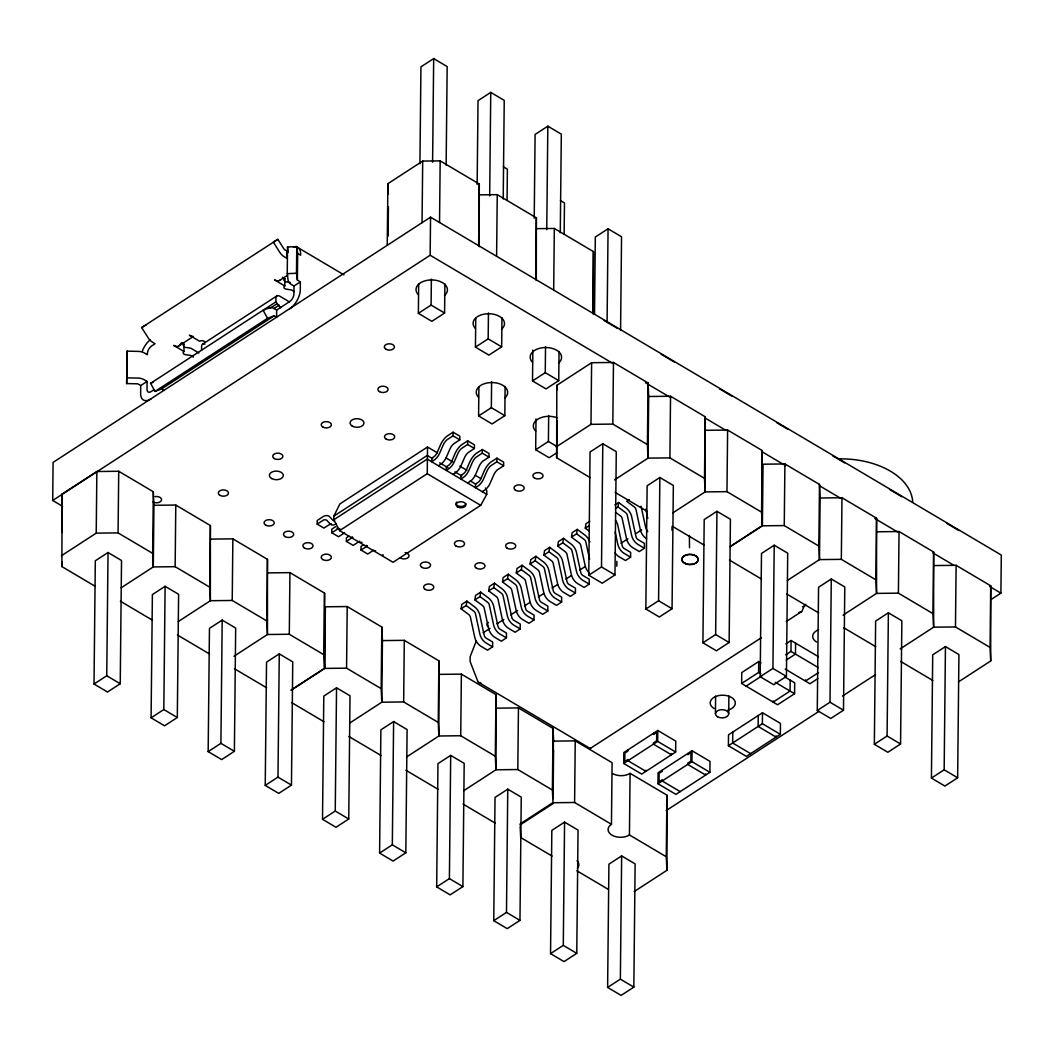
<?xml version="1.0" encoding="UTF-8"?>
<svg xmlns="http://www.w3.org/2000/svg" width="1054" height="1054" viewBox="0 0 1054 1054"><rect width="100%" height="100%" fill="white"/><g stroke="black" fill="none" stroke-linecap="round" stroke-linejoin="round"><path stroke-width="1.5" d="M62.608 506.328L52.7 500.466L53.095 462.377L430.546 217.177L1001.3 555.063L1000.905 593.152L991.261 599.41M95.413 586.432L61.896 566.591L62.054 494.128L96.863 471.52L118.72 471.27L153.317 491.757L153.937 505.301L153.291 566.92L121.157 587.803M61.896 566.591L61.949 561.729M62.265 532.533L62.054 494.128M94.017 684.033L95.308 560.794L108.035 552.52L121.526 560.504L120.235 683.743L107.495 692.017L94.017 684.033L106.744 675.759L108.035 552.52M61.409 555.748L96.217 533.14L96.863 471.52M178.231 621.596L210.365 600.714L209.746 587.17L175.148 566.683L153.291 566.92L152.672 553.376L118.074 532.889L118.72 471.27M151.13 398.82A15.454 8.274 -59.4 0 1 140.643 393.59L140.722 385.58L137.745 383.814L126.651 383.59L127.152 351.153L138.245 351.39A9.275 5.744 0.6 0 1 144.385 352.998L147.376 354.763L147.389 353.551A6.179 3.307 -59.4 0 1 151.684 345.936L155.083 343.736L152.593 342.26A9.275 5.323 57 0 1 148.1 337.728L141.684 327.57L277.861 239.337L284.29 249.482L286.767 250.957L286.701 258.23L284.211 256.754A9.275 5.323 57 0 1 279.718 252.222L273.302 242.077L277.861 239.337M126.651 383.59L127.152 351.153M126.875 377.846L137.969 378.07A9.275 5.744 0.6 0 1 144.108 379.677L147.086 381.443L147.007 389.453A6.179 3.307 -59.4 0 0 151.209 391.548L153.792 389.861M151.091 717.814L152.382 594.588L165.109 586.314L178.6 594.298L177.309 717.524L164.569 725.798L151.091 717.814L163.818 709.54L165.109 586.314M152.672 553.376L153.317 491.757M175.148 566.683L175.794 505.064L153.937 505.301M183.963 351.483L184.042 344.197L181.578 342.734L179.588 345.225A9.275 5.323 57 0 1 173.712 345.409L183.963 351.483A3.096 1.91 0.6 0 0 185.491 354.671L190.708 355.462L193.396 357.069M201.564 350.191L201.604 346.318A5.257 3.017 57 0 1 204.871 344.144M209.746 587.17L210.392 525.551L175.794 505.064M208.165 751.607L209.456 628.368L222.196 620.095L235.674 628.079L234.383 751.318L221.643 759.591L208.165 751.607L220.905 743.333L222.196 620.095M210.392 525.551L210.365 600.714L232.223 600.464L266.82 620.951L267.452 634.508L233.975 656.247M232.223 600.464L232.868 538.857L211.011 539.095M265.239 785.401L266.53 662.162L279.27 653.888L292.748 661.872L291.457 785.111L278.717 793.385L265.239 785.401L277.979 777.127L279.27 653.888M266.82 620.951L267.466 559.345L232.868 538.857M267.466 559.345L267.452 634.508L289.297 634.258L323.907 654.745L324.527 668.289L291.049 690.041M280.693 307.794L275.858 301.918L275.898 298.045A5.257 3.017 57 0 1 279.771 296.187L289.468 301.931M294 286.016L291.009 284.251A9.275 5.744 0.6 0 1 288.137 280.522L287.241 273.658L287.518 246.979L296.767 246.57L296.49 273.263L297.386 280.114L300.364 281.879L294 286.016L293.908 294.026A6.179 3.307 -59.4 0 1 289.613 301.628L276.662 310.047L276.583 317.32L274.106 315.857L267.545 318.321L155.043 391.403L150.59 383.327L275.858 301.918M294.237 291.563L291.536 289.955L286.332 289.165A3.096 1.91 0.6 0 1 284.791 285.963L284.87 278.691L282.406 277.228M289.297 634.258L289.942 572.638L268.098 572.889M297.386 280.114L297.663 253.434L296.767 246.57M300.364 281.879L300.285 289.89A15.454 8.274 -59.4 0 1 289.534 308.914M331.351 523.772A8.761 4.69 -59.4 0 0 330.192 524.075L323.921 528.094L317.175 524.101L317.214 520.465L323.578 516.328A13.399 7.167 -59.4 0 1 329.744 516.855L332.919 520.307A5.771 3.083 -59.4 0 0 334.619 520.834M323.907 654.745L324.553 593.125L289.942 572.638M322.511 819.314L323.802 696.075L336.542 687.801L350.02 695.785L348.742 819.011L336.002 827.285L322.511 819.314L335.251 811.027L336.542 687.801M324.527 668.289L324.553 593.125M291.247 690.159L324.724 668.407L325.37 606.801L347.214 606.551L381.825 627.038L382.444 640.582L381.798 702.201L349.664 723.084M344.579 532.81L338.518 536.736L331.786 532.757L331.826 529.108L335.646 526.631M485.486 488.042L486.777 490.716L486.737 494.352L480.703 505.34L393.05 562.283L339.586 530.636L333.789 519.78L333.828 516.144L339.862 503.944L427.529 447.001L437.37 452.838M359.796 541.229A8.761 4.69 -59.4 0 0 359.401 541.361L353.13 545.392L346.384 541.4L346.423 537.764L348.979 536.104M406.739 756.864L438.872 735.995L438.253 722.438L403.656 701.951L381.798 702.201L381.179 688.657L346.568 668.17L347.214 606.551M373.801 550.096L367.741 554.035L360.995 550.043L361.035 546.407L363.577 544.747M379.598 853.094L380.876 729.855L393.616 721.582L407.107 729.566L405.816 852.805L393.076 861.078L379.598 853.094L392.325 844.821L393.616 721.582M381.179 688.657L381.825 627.038M387.24 245.305L387.885 183.686L422.694 161.064L440.177 160.88L479.28 184.015L479.227 246.741M388.096 236.149L388.399 206.966M403.656 701.951L404.301 640.345L382.444 640.582M444.893 283.869L444.59 313.051L431.85 321.325L418.372 313.341L418.675 284.158M419.927 163.818L420.941 66.876L433.681 58.602L447.173 66.586L446.132 165.175M422.048 222.684L422.694 161.064M52.7 500.466L430.151 255.252L430.546 217.177M418.372 313.341L431.099 305.067L431.376 279.126M432.601 162.118L433.681 58.602M439.531 222.486L440.177 160.88M438.253 722.438L438.899 660.832L404.301 640.345M436.672 886.888L437.963 763.649L450.69 755.375L464.182 763.359L462.89 886.598L450.15 894.872L436.672 886.888L449.399 878.614L450.69 755.375M438.899 660.832L438.872 735.995L460.73 735.745L495.327 756.232L495.947 769.776L463.813 790.658M453.075 432.206L446.712 436.343A13.399 7.167 -59.4 0 0 440.453 444.933L437.16 452.588A5.771 3.083 -59.4 0 1 433.84 456.751L431.718 458.121L431.679 461.757L434.393 459.979A10.408 5.573 -59.4 0 0 439.452 453.642L443.339 444.683A8.761 4.69 -59.4 0 1 446.764 439.966L453.036 435.842L453.075 432.206L459.821 436.198L459.781 439.834L453.51 443.958A8.761 4.69 -59.4 0 0 450.071 448.675L446.185 457.634A10.408 5.573 -59.4 0 1 441.139 463.971L438.424 465.749M460.73 735.745L461.375 674.125L439.518 674.376M467.686 440.849L461.309 444.986A13.399 7.167 -59.4 0 0 455.064 453.576L451.771 461.23A5.771 3.083 -59.4 0 1 448.451 465.394L446.329 466.777L446.29 470.413L449.004 468.622A10.408 5.573 -59.4 0 0 454.05 462.284L457.937 453.325A8.761 4.69 -59.4 0 1 461.375 448.609L467.647 444.485L467.686 440.849L474.432 444.841L474.392 448.477L468.121 452.601A8.761 4.69 -59.4 0 0 464.682 457.317L460.796 466.276A10.408 5.573 -59.4 0 1 455.736 472.614L453.036 474.405M501.967 317.649L501.664 346.845L488.924 355.119L475.446 347.135L475.749 317.952M477.146 184.463L478.029 100.657L490.756 92.383L504.247 100.367L503.206 198.956M478.635 245.635L479.28 184.015M505.116 386.475L504.813 415.658L492.073 423.932L478.595 415.948L478.898 386.765M482.284 449.505L475.921 453.642A13.399 7.167 -59.4 0 0 469.676 462.219L466.382 469.873A5.771 3.083 -59.4 0 1 463.062 474.036L460.941 475.42L460.901 479.056L463.602 477.278A10.408 5.573 -59.4 0 0 468.661 470.94L472.548 461.981A8.761 4.69 -59.4 0 1 475.986 457.252L482.258 453.141L482.284 449.505L489.03 453.483L488.99 457.133L482.719 461.244A8.761 4.69 -59.4 0 0 479.293 465.96L475.407 474.932A10.408 5.573 -59.4 0 1 470.347 481.27L467.633 483.048M475.446 347.135L488.173 338.861L488.45 312.919M489.675 195.912L490.756 92.383M478.595 415.948L491.335 407.674L491.612 381.732M492.613 646.853L492.666 642.005L486.157 638.144A2.78 1.594 57 0 1 484.221 635.404L479.833 615.049A8.959 5.151 57 0 0 474.524 606.801L466.869 601.096L461.771 604.416L461.099 608.843L468.753 614.548A2.78 1.594 57 0 1 470.4 617.104L474.787 637.446A8.959 5.151 57 0 0 481.006 646.313L487.528 650.16L492.613 646.853L486.105 642.993A8.959 5.151 57 0 1 479.873 634.139L475.499 613.797A2.78 1.594 57 0 0 473.839 611.241L466.197 605.536L466.869 601.096M496.605 256.28L497.251 194.661L479.768 194.858M496.895 458.147L490.532 462.284A13.399 7.167 -59.4 0 0 484.273 470.861L480.98 478.529A5.771 3.083 -59.4 0 1 477.66 482.692L475.538 484.063L475.499 487.699L478.213 485.92A10.408 5.573 -59.4 0 0 483.272 479.583L487.159 470.624A8.761 4.69 -59.4 0 1 490.584 465.908L496.856 461.784L496.895 458.147L503.641 462.139L503.601 465.776L497.33 469.9A8.761 4.69 -59.4 0 0 493.891 474.616L490.005 483.575A10.408 5.573 -59.4 0 1 484.959 489.912L482.245 491.691M493.746 920.669L495.037 797.443L507.764 789.169L521.256 797.153L519.965 920.379L507.224 928.653L493.746 920.669L506.487 912.395L507.764 789.169M495.327 756.232L495.973 694.612L461.375 674.125M495.973 694.612L495.947 769.776L517.804 769.539L552.401 790.026L553.034 803.57L520.109 824.953M507.066 200.405L507.396 169.193L503.351 166.795M506.421 637.894L506.473 633.046L499.952 629.185A2.78 1.594 57 0 1 498.015 626.432L493.641 606.09A8.959 5.151 57 0 0 488.318 597.842L480.664 592.137L475.578 595.444L474.893 599.884L482.548 605.576A2.78 1.594 57 0 1 484.194 608.145L488.582 628.487A8.959 5.151 57 0 0 494.8 637.341L501.322 641.201L506.421 637.894L499.899 634.034A8.959 5.151 57 0 1 493.68 625.18L489.293 604.838A2.78 1.594 57 0 0 487.646 602.269L479.992 596.577L480.664 592.137M517.804 769.539L518.449 707.919L496.592 708.156M520.215 628.935L520.268 624.073L513.746 620.213A2.78 1.594 57 0 1 511.822 617.473L507.435 597.131A8.959 5.151 57 0 0 502.112 588.87L494.471 583.178L489.372 586.485L488.7 590.912L496.342 596.617A2.78 1.594 57 0 1 498.002 599.173L502.376 619.528A8.959 5.151 57 0 0 508.608 628.382L515.116 632.242L520.215 628.935L513.693 625.075A8.959 5.151 57 0 1 507.475 616.221L503.087 595.866A2.78 1.594 57 0 0 501.44 593.31L493.786 587.605L494.471 583.178M559.042 351.443L558.739 380.626L545.998 388.9L532.52 380.929L532.837 350.112M534.22 218.257L535.103 134.451L547.83 126.177L561.321 134.161L560.28 232.75M535.709 279.429L536.354 217.809L497.251 194.661M536.302 280.535L536.354 217.809M556.802 452.759L549.16 457.726L535.669 449.742L535.999 418.939M534.009 619.963L534.062 615.114L527.553 611.254A2.78 1.594 57 0 1 525.617 608.501L521.229 588.158A8.959 5.151 57 0 0 515.92 579.911L508.265 574.206L503.166 577.513L502.494 581.953L510.149 587.658A2.78 1.594 57 0 1 511.796 590.214L516.183 610.556A8.959 5.151 57 0 0 522.402 619.423L528.924 623.27L534.009 619.963L527.501 616.103A8.959 5.151 57 0 1 521.269 607.249L516.895 586.907A2.78 1.594 57 0 0 515.235 584.338L507.593 578.646L508.265 574.206M532.52 380.929L545.261 372.655L545.524 346.7M546.749 229.693L547.83 126.177M535.669 449.742L548.409 441.468L548.686 415.526M547.817 611.004L547.856 606.142L541.348 602.295A2.78 1.594 57 0 1 539.411 599.542L535.037 579.199A8.959 5.151 57 0 0 529.714 570.952L522.059 565.247L516.974 568.554L516.289 572.994L523.943 578.686A2.78 1.594 57 0 1 525.59 581.255L529.978 601.597A8.959 5.151 57 0 0 536.196 610.45L542.718 614.311L547.817 611.004L541.295 607.144A8.959 5.151 57 0 1 535.076 598.29L530.689 577.935A2.78 1.594 57 0 0 529.042 575.379L521.387 569.674L522.059 565.247M553.679 290.074L554.325 228.454L536.855 228.652M550.544 953.633L551.835 830.394L564.575 822.12L578.053 830.104L576.762 953.343L564.022 961.617L550.544 953.633L563.284 945.359L564.575 822.12M552.401 790.026L553.047 728.406L518.449 707.919M590.161 477.62L556.657 457.779L556.802 385.329L591.61 362.708L613.468 362.471L648.065 382.958L648.697 396.502L648.052 458.121L614.574 479.86M552.823 796.244L553.403 741.12L575.247 740.87L612.097 762.688L611.452 824.307A12.371 7.668 0.6 0 0 611.952 835.15A12.371 7.668 0.6 0 0 629.436 834.952L666.286 856.77L666.905 870.314L634.218 891.552M553.073 798.708L553.587 750.053M556.657 457.779L557.039 420.493M564.14 234.199L564.47 202.974L560.425 200.589M561.611 602.032L561.663 597.183L555.142 593.323A2.78 1.594 57 0 1 553.218 590.583L548.831 570.227A8.959 5.151 57 0 0 543.508 561.98L535.867 556.275L530.768 559.595L530.096 564.022L537.738 569.727A2.78 1.594 57 0 1 539.398 572.282L543.772 592.638A8.959 5.151 57 0 0 550.004 601.491L556.512 605.352L561.611 602.032L555.089 598.185A8.959 5.151 57 0 1 548.87 589.318L544.483 568.976A2.78 1.594 57 0 0 542.836 566.42L535.182 560.715L535.867 556.275M575.405 593.073L575.458 588.224L568.949 584.364A2.78 1.594 57 0 1 567.012 581.61L562.625 561.268A8.959 5.151 57 0 0 557.316 553.021L549.661 547.316L544.562 550.623L543.89 555.063L551.545 560.768A2.78 1.594 57 0 1 553.192 563.323L557.579 583.666A8.959 5.151 57 0 0 563.798 592.519L570.319 596.38L575.405 593.073L568.896 589.212A8.959 5.151 57 0 1 562.665 580.359L558.291 560.017A2.78 1.594 57 0 0 556.631 557.447L548.989 551.756L549.661 547.316M611.452 824.307L574.601 802.489L575.247 740.87M588.764 575.221L590.056 451.995L602.796 443.721L616.274 451.692L614.983 574.931L602.242 583.205L588.764 575.221L601.505 566.947L602.796 443.721M589.212 584.114L589.252 579.252L582.743 575.392A2.78 1.594 57 0 1 580.807 572.651L576.433 552.309A8.959 5.151 57 0 0 571.11 544.048L563.455 538.357L558.37 541.664L557.685 546.091L565.339 551.795A2.78 1.594 57 0 1 566.986 554.351L571.373 574.707A8.959 5.151 57 0 0 577.592 583.56L584.114 587.421L589.212 584.114L582.691 580.253A8.959 5.151 57 0 1 576.472 571.4L572.085 551.044A2.78 1.594 57 0 0 570.438 548.488L562.783 542.784L563.455 538.357M556.156 446.949L590.978 424.327L591.61 362.708M592.783 313.222L593.428 251.603L554.325 228.454M593.376 314.329L593.428 251.603M594.522 314.29L595.326 237.058L608.066 228.784L621.544 236.768L620.569 330.429M607.091 322.445L608.066 228.784M672.992 512.784L705.126 491.902L704.507 478.358L669.896 457.871L648.052 458.121L647.419 444.577L612.822 424.09L613.468 362.471M607.618 987.414L608.909 864.188L621.649 855.914L635.127 863.885L633.836 987.124L621.109 995.398L607.618 987.414L620.358 979.14L621.649 855.914M616.801 566.182L616.853 561.334M623.718 763.452L623.823 752.543L657.788 730.475L675.772 741.12L675.654 752.029L641.688 774.097L623.718 763.452L657.683 741.397L657.788 730.475M628.079 749.776L628.065 750.988L624.877 753.057L624.785 761.555L627.973 759.486L627.96 760.698L645.931 771.344L645.944 770.131M615.062 552.902A8.959 5.151 57 0 0 618.988 556.67L625.509 560.53L630.608 557.21L630.648 552.362L624.139 548.502A2.78 1.594 57 0 1 622.203 545.761L617.828 525.406A8.959 5.151 57 0 0 615.457 520.228M629.436 834.952L630.081 773.333A12.371 7.668 0.6 0 1 612.598 773.531M615.431 512.139L620.529 515.946A2.78 1.594 57 0 1 622.189 518.502L626.563 538.844A8.959 5.151 57 0 0 632.795 547.698L639.304 551.558L644.402 548.251L644.455 543.403L637.933 539.543A2.78 1.594 57 0 1 636.01 536.789L631.623 516.447A8.959 5.151 57 0 0 626.3 508.199L618.658 502.494L614.838 504.985M645.838 609.014L647.13 485.775L659.87 477.502L673.348 485.486L672.057 608.725L659.317 616.998L645.838 609.014L658.579 600.74L659.87 477.502M647.419 444.577L648.065 382.958M653.546 733.228L653.533 734.44L656.721 732.372L656.629 740.87L653.454 742.938L653.44 744.15L671.411 754.796L671.424 753.584M657.959 783.728L658.078 772.819L692.043 750.751L710.014 761.396L709.909 772.305L675.93 794.373L657.959 783.728L691.925 761.66L692.043 750.751M662.32 770.052L662.307 771.264L659.119 773.333L659.04 781.831L662.215 779.762L662.202 780.974L680.186 791.62M669.896 457.871L670.542 396.251L648.697 396.502M666.286 856.77L666.932 795.151L630.081 773.333M666.905 870.314L666.932 795.151M672.004 530.32L672.03 527.092M687.788 753.505L687.788 754.717L690.963 752.648L690.871 761.146L687.695 763.215L687.682 764.427L705.653 775.059L705.666 773.847M704.507 478.358L705.152 416.738L670.542 396.251M702.913 642.808L704.204 519.569L716.944 511.295L730.422 519.279L729.131 642.505L716.391 650.779L702.913 642.808L715.653 634.534L716.944 511.295M705.152 416.738L705.126 491.902L726.97 491.665L761.581 512.152L762.2 525.696L730.066 546.578M715.429 713.861L715.613 696.062M726.97 491.665L727.616 430.045L705.772 430.296M728.406 745.758L728.512 734.836L762.49 712.767L780.461 723.413L780.342 734.322L746.377 756.39L728.406 745.758L762.371 723.69L762.49 712.767M728.709 713.703L728.894 695.917M732.767 732.082L732.649 742.991L750.619 753.636M784.795 676.958L794.69 682.808L794.571 693.73L777.588 704.757L741.634 683.466L741.752 672.557L758.735 661.53L760.988 662.847M758.234 715.521L758.129 726.443L776.1 737.089L776.113 735.876M741.634 683.466L758.616 672.439L758.735 661.53M761.581 512.152L762.226 450.532L727.616 430.045M760.197 676.708L761.489 553.482L774.216 545.208L787.707 553.179L786.416 676.418L773.676 684.692L760.197 676.708L772.925 668.434L774.216 545.208M762.2 525.696L762.226 450.532M730.264 546.697L762.398 525.814L763.043 464.195L784.901 463.958L819.498 484.445L820.117 497.989L819.472 559.608L787.338 580.477M773.109 700.884L773.096 702.096L790.078 691.068L790.197 680.146M843.081 615.141L876.546 593.402L875.927 579.845L841.329 559.358L819.472 559.608L818.853 546.064L784.255 525.577L784.901 463.958M785.744 654.824L790.974 651.425L791.093 640.503L818.497 656.734M795.586 643.164L795.467 654.086L786.324 660.028M805.467 679.87L805.454 681.082L818.51 672.597M818.853 546.064L819.498 484.445M817.272 710.501L818.563 587.262L831.29 578.989L844.781 586.973L843.49 710.212L830.75 718.485L817.272 710.501L829.999 702.227L831.29 578.989M841.329 559.358L841.975 497.738L820.117 497.989M874.346 744.295L875.637 621.056L888.377 612.782L901.855 620.766L900.564 743.992L887.824 752.279L874.346 744.295L887.086 736.021L888.377 612.782M875.927 579.845L876.572 518.225L841.975 497.738M876.572 518.225L876.546 593.402L898.403 593.152L933.001 613.639L933.633 627.183L900.156 648.935M898.403 593.152L899.049 531.532L877.191 531.783M933.001 613.639L933.646 552.019L899.049 531.532M931.42 778.076L932.711 654.85L945.451 646.576L958.929 654.547L957.638 777.786L944.898 786.06L931.42 778.076L944.16 769.802L945.451 646.576M933.646 552.019L933.633 627.183L955.477 626.946L990.088 647.433L990.707 660.977L958.56 681.846M955.477 626.946L956.123 565.326L934.279 565.563M990.088 647.433L990.734 585.813L956.123 565.326M990.707 660.977L990.734 585.813M427.529 447.001L427.239 473.694L339.586 530.636M590.583 748.235L761.489 637.657M589.318 572.994A8.959 5.151 57 0 1 585.168 565.734L580.794 545.392A2.78 1.594 57 0 0 579.133 542.836L571.492 537.132L572.164 532.705L577.263 529.385L584.904 535.089A8.959 5.151 57 0 1 589.858 542.033M571.492 537.132L576.578 533.825L577.263 529.385M589.107 531.018L585.286 528.173L585.958 523.733L589.779 521.256M615.431 508.581L617.973 506.934L618.658 502.494M476.316 640.911L470.163 656.629L470.11 661.477L478.068 682.057L590.543 748.709L590.464 747.918M804.703 604.864L801.91 611.346L786.297 621.544M179.009 345.791L193.409 336.437M279.85 280.285L287.702 275.173M202.75 344.052L277.057 295.792M140.722 385.58L147.086 381.443M270.087 308.269L276.978 303.802M273.908 308.585L279.218 305.133M155.043 391.403L161.591 388.939L274.106 315.857M317.175 524.101L323.446 520.083A8.761 4.69 -59.4 0 1 326.832 520.373L330.587 524.365A10.408 5.573 -59.4 0 0 335.567 524.181L336.094 523.864M333.828 516.144L427.226 455.46L432.772 458.74M333.789 519.78L427.186 459.109L486.737 494.352M331.786 532.757L338.057 528.726A8.761 4.69 -59.4 0 1 338.453 528.594M346.384 541.4L352.655 537.369M360.995 550.043L367.266 546.025M461.099 608.843L466.197 605.536M474.893 599.884L479.992 596.577M488.7 590.912L493.786 587.605M502.494 581.953L507.593 578.646M516.289 572.994L521.387 569.674M530.096 564.022L535.182 560.715M543.89 555.063L548.989 551.756M557.685 546.091L562.783 542.784M585.286 528.173L589.107 525.683M629.225 499.622L626.682 501.282L634.337 506.974A2.78 1.594 57 0 1 635.984 509.543L640.371 529.885A8.959 5.151 57 0 0 646.589 538.739M483.14 632.835L490.031 628.355M496.921 623.876L503.812 619.396M510.703 614.917L517.593 610.45M524.497 605.971L530.004 602.387M538.278 597.012L543.798 593.428M552.059 588.053L557.579 584.469M565.853 579.094L571.36 575.51M579.634 570.148L585.154 566.565M620.99 543.271L627.881 538.792M636.155 533.429L641.675 529.846M785.862 643.902L791.093 640.503M520.057 823.978L552.757 802.74L574.601 802.489M746.127 686.128L761.805 675.943M817.785 678.644L809.946 683.743L785.23 669.106M666.154 810.605L819.063 711.279M842.489 696.062L875.545 674.586M141.684 327.57L146.242 324.843M801.462 611.689L798.919 612.506M150.59 383.327L153.212 382.338M287.241 273.658L296.49 273.263M590.978 424.327L612.822 424.09M96.217 533.14L118.074 532.889M762.398 525.814L784.255 525.577M324.724 668.407L346.568 668.17M481.046 683.15L478.503 682.386M290.311 282.485L286.411 281.879A3.096 1.91 0.6 0 1 284.027 280.1M604.087 320.482L617.565 328.466M661.161 354.263L674.639 362.247M719.579 388.86L731.713 396.041M776.864 422.759L787.641 429.149M832.581 455.763L844.715 462.943M889.655 489.543L901.789 496.724M946.742 523.337L958.876 530.518M430.151 255.252L612.848 363.419M645.417 382.707L669.501 396.95M704.902 417.911L726.14 430.493M761.555 451.455L785.625 465.71M819.617 485.828L840.868 498.41M874.86 518.528L897.507 531.941M932.922 552.902L954.16 565.484M989.574 586.446L1000.905 593.152M431.099 305.067L444.59 313.051M488.173 338.861L501.664 346.845M545.261 372.655L558.739 380.626M297.636 247.427L343.986 274.857M297.663 253.434L300.64 255.2L300.653 253.974A15.454 8.274 -59.4 0 0 293.447 247.203M491.335 407.674L504.813 415.658M548.409 441.468L556.499 446.25M284.791 285.963L274.554 279.903A9.275 5.323 57 0 0 280.43 279.718M615.128 492.402L647.248 511.414M672.202 526.183L704.322 545.208M729.473 560.096L761.594 579.107M786.561 593.889L818.668 612.901M843.635 627.683L875.742 646.695M900.709 661.464L932.816 680.476M276.662 310.047L274.185 308.572A9.275 5.323 57 0 0 269.653 307.768L263.092 310.245L267.545 318.321M644.402 548.251L637.881 544.391A8.959 5.151 57 0 1 631.662 535.537L627.275 515.195A2.78 1.594 57 0 0 625.628 512.626L617.973 506.934M453.036 435.842L459.781 439.834M467.647 444.485L474.392 448.477M482.258 453.141L488.99 457.133M496.856 461.784L503.601 465.776M790.974 651.425L818.391 667.656M630.608 557.21L624.087 553.363A8.959 5.151 57 0 1 617.868 544.496L615.167 531.98M445.816 457.831L452.851 461.995M459.887 466.158L466.922 470.321M475.354 475.328L480.98 478.648M439.689 462.838L448.003 467.765M454.92 471.863L461.85 475.96M470.163 480.874L475.697 484.155M601.505 566.947L614.983 574.931M658.579 600.74L672.057 608.725M715.653 634.534L729.131 642.505M772.925 668.434L786.416 676.418M829.999 702.227L843.49 710.212M887.086 736.021L900.564 743.992M944.16 769.802L957.638 777.786M427.239 473.694L480.703 505.34M758.616 672.439L760.869 673.769M775.243 682.281L794.571 693.73M198.863 352.985L190.774 348.189L185.57 347.385A3.096 1.91 0.6 0 1 183.91 346.74M762.371 723.69L780.342 734.322M161.591 388.939L164.081 390.415M657.683 741.397L675.654 752.029M691.925 761.66L709.909 772.305M552.072 856.098L520.689 837.522L520.175 826.52M576.881 870.788L608.263 889.365M120.38 601.202L152.487 620.213M177.454 634.995L209.562 654.007M234.528 668.789L266.649 687.801M291.8 702.689L323.921 721.713M348.874 736.482L380.995 755.494M405.948 770.276L438.069 789.288M463.035 804.057L495.143 823.069M563.284 945.359L576.762 953.343M620.358 979.14L633.836 987.124M106.744 675.759L120.235 683.743M163.818 709.54L177.309 717.524M220.905 743.333L234.383 751.318M277.979 777.127L291.457 785.111M335.251 811.027L348.742 819.011M392.325 844.821L405.816 852.805M449.399 878.614L462.89 886.598M506.487 912.395L519.965 920.379M576.578 533.825L584.232 539.529A2.78 1.594 57 0 1 585.879 542.085L589.594 559.305M366.239 545.366L366.528 545.656A10.408 5.573 -59.4 0 0 367.319 546.117M337.017 528.08L337.32 528.357A10.408 5.573 -59.4 0 0 340.06 528.989M645.759 509.042L647.775 518.436M641.082 506.223L645.456 526.578A8.959 5.151 57 0 0 647.762 531.664M287.518 246.979L288.243 252.459M556.802 385.329L557.013 389.98M553.047 728.406L553.64 741.12M387.885 183.686L388.359 194.226M689.5 547.737L689.408 535.445M405.118 552.691A5.099 3.162 0.6 0 1 408.425 557.289A5.099 3.162 0.6 0 1 400.441 558.027M418.346 294.685A15.705 9.736 0.6 0 1 421.824 282.05A15.705 9.736 0.6 0 1 442.522 282.67A15.705 9.736 0.6 0 1 444.432 295.476M155.043 496.618A5.099 3.162 0.6 0 1 161.46 500.413A5.099 3.162 0.6 0 1 153.001 501.928M816.586 642.018A12.556 7.773 0.6 0 1 818.615 629.765M714.138 708.578A12.556 7.773 0.6 0 1 714.836 696.892A12.556 7.773 0.6 0 1 733.452 698.973A12.556 7.773 0.6 0 1 727.853 710.119M488.542 626.932A5.099 3.162 0.6 0 1 488.345 622.453M478.582 397.292A15.705 9.736 0.6 0 1 482.047 384.657A15.705 9.736 0.6 0 1 502.758 385.277A15.705 9.736 0.6 0 1 504.655 398.083M535.656 431.086A15.705 9.736 0.6 0 1 537.909 419.123A15.705 9.736 0.6 0 1 557.223 417.806M475.433 328.479A15.705 9.736 0.6 0 1 478.898 315.831A15.705 9.736 0.6 0 1 499.596 316.463A15.705 9.736 0.6 0 1 501.506 329.256M532.507 362.26A15.705 9.736 0.6 0 1 535.972 349.625A15.705 9.736 0.6 0 1 556.67 350.244A15.705 9.736 0.6 0 1 558.58 363.05M839.63 458.859A71.105 44.07 0.6 0 1 912.711 502.126M465.842 503.404A4.888 3.03 0.6 0 1 459.834 506.407A4.888 3.03 0.6 0 1 456.672 501.994M375.632 550.899A10.408 5.573 -59.4 0 1 375.184 550.768M383.353 554.984A10.408 5.573 -59.4 0 1 382.378 554.891M361.996 542.349A10.408 5.573 -59.4 0 1 361.021 542.257M352.721 537.461A10.408 5.573 -59.4 0 1 351.931 537M805.743 604.324A8.959 5.151 57 0 1 802.463 606.735M577.052 860.71A12.371 7.668 0.6 0 1 577.408 868.364M192.355 336.213A9.275 5.323 57 0 1 189.417 335.198L199.667 341.272A3.096 1.91 0.6 0 1 204.884 342.076M142.224 351.43A15.454 8.274 -59.4 0 1 150.09 339.889M284.053 279.784A3.096 1.91 0.6 0 1 284.87 278.691M183.212 345.29A3.096 1.91 0.6 0 1 184.042 344.197M507.172 548.225A5.099 3.162 0.6 0 0 515.63 546.723A5.099 3.162 0.6 0 0 509.214 542.915A5.099 3.162 0.6 0 0 507.172 548.225M322.814 427.041A5.099 3.162 0.6 0 0 331.272 425.526A5.099 3.162 0.6 0 0 324.856 421.732A5.099 3.162 0.6 0 0 322.814 427.041M304.474 548.08A5.099 3.162 0.6 0 0 312.933 546.565A5.099 3.162 0.6 0 0 306.516 542.77A5.099 3.162 0.6 0 0 304.474 548.08M476.434 568.198A5.099 3.162 0.6 0 0 484.893 566.683A5.099 3.162 0.6 0 0 478.476 562.889A5.099 3.162 0.6 0 0 476.434 568.198M322.774 559.569A5.099 3.162 0.6 0 0 331.233 558.067A5.099 3.162 0.6 0 0 324.816 554.259A5.099 3.162 0.6 0 0 322.774 559.569M274.29 458.569A5.099 3.162 0.6 0 0 282.749 457.054A5.099 3.162 0.6 0 0 276.332 453.26A5.099 3.162 0.6 0 0 274.29 458.569M379.466 391.627A5.099 3.162 0.6 0 0 387.938 390.125A5.099 3.162 0.6 0 0 381.508 386.317A5.099 3.162 0.6 0 0 379.466 391.627M455.987 546.051A5.099 3.162 0.6 0 0 464.445 544.536A5.099 3.162 0.6 0 0 458.029 540.742A5.099 3.162 0.6 0 0 455.987 546.051M285.081 536.605A5.099 3.162 0.6 0 0 293.539 535.089A5.099 3.162 0.6 0 0 287.123 531.282A5.099 3.162 0.6 0 0 285.081 536.605M271.563 478.503A6.956 4.308 0.6 0 0 283.118 476.434A6.956 4.308 0.6 0 0 274.356 471.257A6.956 4.308 0.6 0 0 271.563 478.503M385.883 349.217A5.099 3.162 0.6 0 0 394.341 347.701A5.099 3.162 0.6 0 0 387.925 343.907A5.099 3.162 0.6 0 0 385.883 349.217M219.878 495.314A5.099 3.162 0.6 0 0 228.336 493.799A5.099 3.162 0.6 0 0 221.92 490.005A5.099 3.162 0.6 0 0 219.878 495.314M425.197 589.423A5.099 3.162 0.6 0 0 433.668 587.921A5.099 3.162 0.6 0 0 427.239 584.114A5.099 3.162 0.6 0 0 425.197 589.423M421.956 567.421A5.099 3.162 0.6 0 0 430.427 565.919A5.099 3.162 0.6 0 0 423.998 562.111A5.099 3.162 0.6 0 0 421.956 567.421M352.234 426.093A6.956 4.308 0.6 0 0 363.788 424.024A6.956 4.308 0.6 0 0 355.027 418.846A6.956 4.308 0.6 0 0 352.234 426.093M534.47 478.042A5.099 3.162 0.6 0 0 542.929 476.527A5.099 3.162 0.6 0 0 536.512 472.732A5.099 3.162 0.6 0 0 534.47 478.042M515.604 490.308A5.099 3.162 0.6 0 0 524.062 488.792A5.099 3.162 0.6 0 0 517.646 484.985A5.099 3.162 0.6 0 0 515.604 490.308M265.661 525.103A5.099 3.162 0.6 0 0 274.132 523.601A5.099 3.162 0.6 0 0 267.703 519.793A5.099 3.162 0.6 0 0 265.661 525.103M386.107 439.083A5.099 3.162 0.6 0 0 394.565 437.568A5.099 3.162 0.6 0 0 388.149 433.761A5.099 3.162 0.6 0 0 386.107 439.083M717.51 716.746A6.64 4.124 0.6 0 0 728.538 714.783A6.64 4.124 0.6 0 0 720.172 709.829A6.64 4.124 0.6 0 0 717.51 716.746M457.594 506.934A4.888 3.03 0.6 0 0 465.697 505.485A4.888 3.03 0.6 0 0 459.557 501.836A4.888 3.03 0.6 0 0 457.594 506.934M685.153 563.587A8.142 5.046 0.6 0 0 698.13 560.241A8.142 5.046 0.6 0 0 686.839 554.918A8.142 5.046 0.6 0 0 685.153 563.587M685.153 563.337A8.142 5.046 0.6 0 0 698.13 559.99A8.142 5.046 0.6 0 0 686.839 554.667A8.142 5.046 0.6 0 0 685.153 563.337"/></g></svg>
